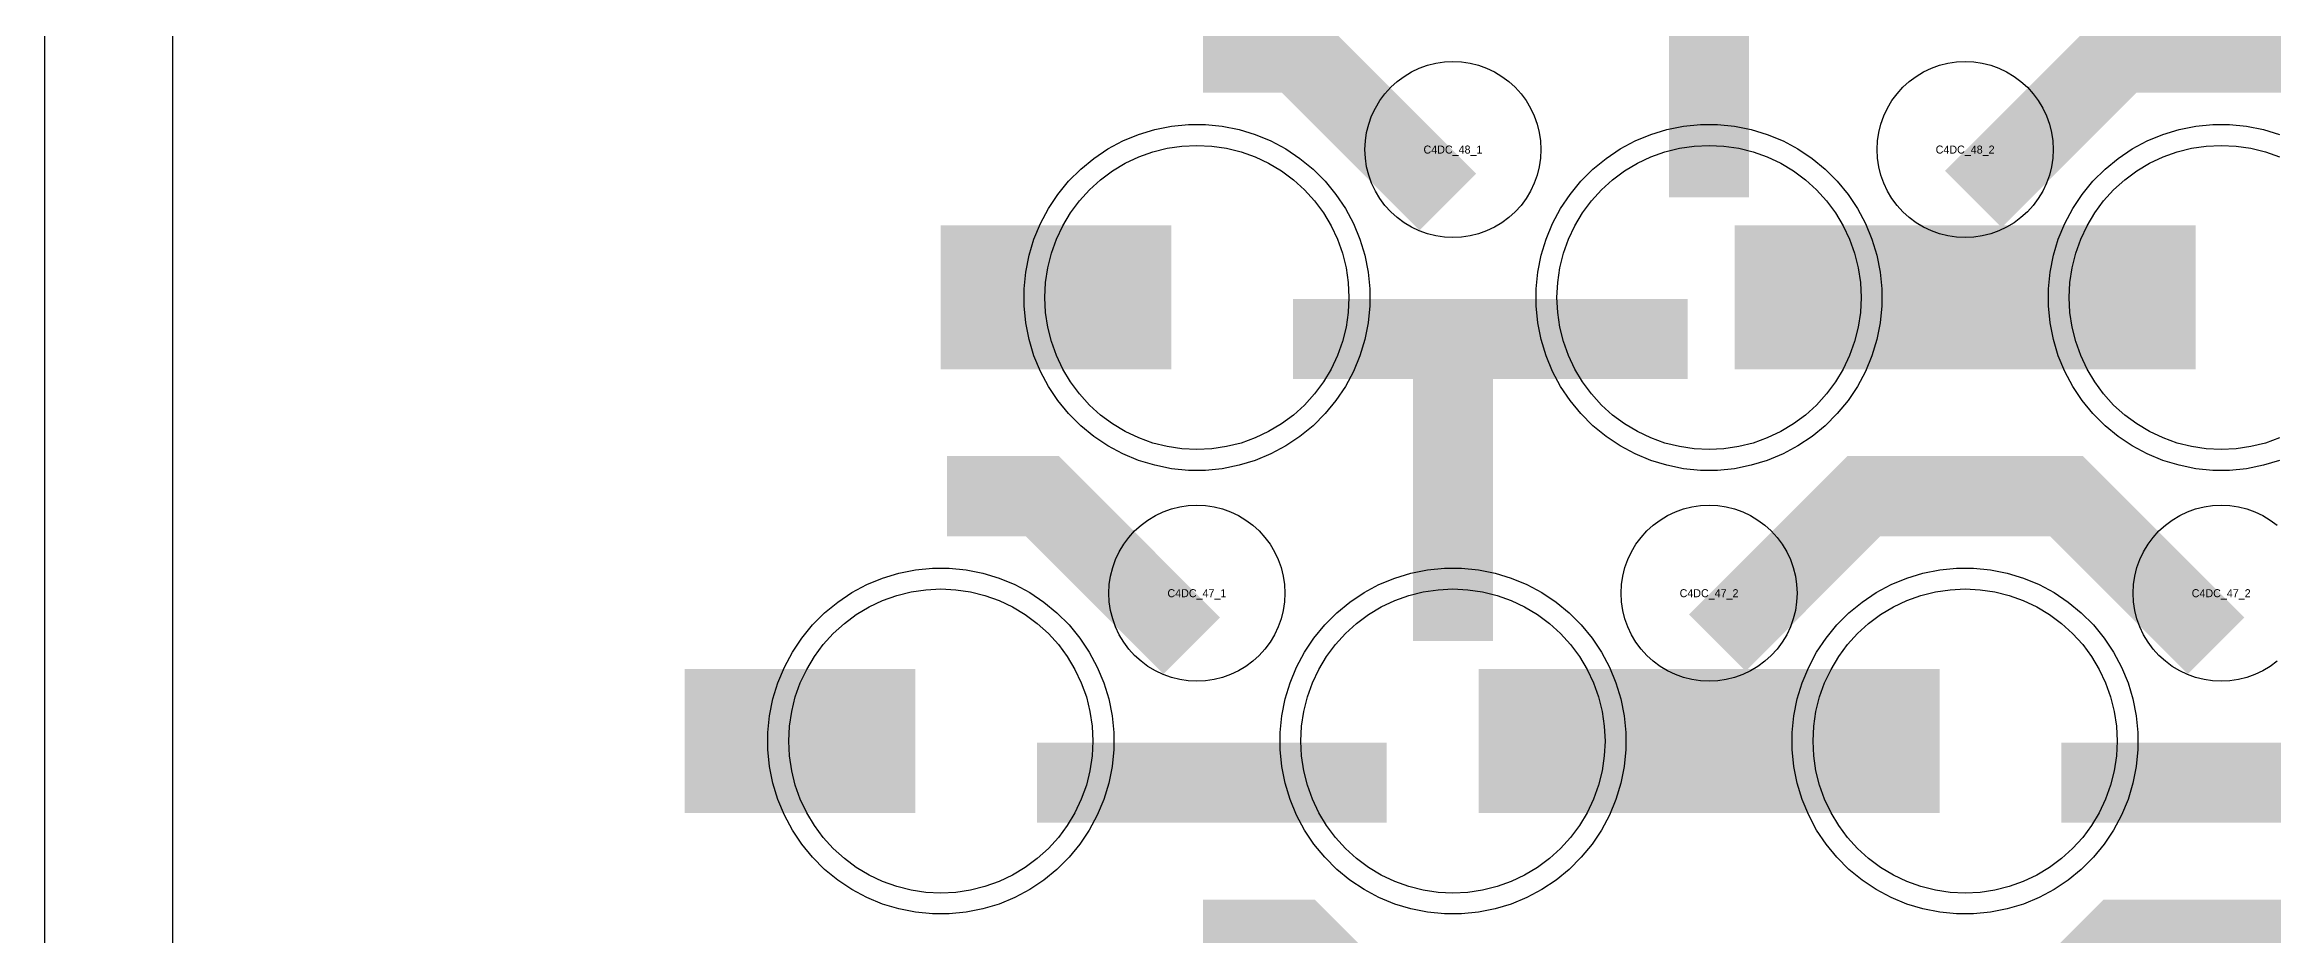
# Model space of a CAD drawing. Extents: x -11880 to 11880, y -14992 to 14992.
# Drawn here: x -11880 to -11184, y -8387 to -8110 of the extents above; entities that cross this region are included whole.
import ezdxf
from ezdxf.enums import TextEntityAlignment as Align

# ---------------------------------------------------------------- set-up
doc = ezdxf.new("R2010")
doc.units = 0
doc.header["$MEASUREMENT"] = 0
for name, color, linetype in [('GDS_775_DT_237', 138, 'CONTINUOUS'), ('OUTLINE', 30, 'CONTINUOUS'), ('RDL1_FS', 34, 'CONTINUOUS'), ('RDL_BS', 160, 'CONTINUOUS')]:
    doc.layers.add(name, color=color, linetype=linetype)

msp = doc.modelspace()

# ---------------------------------------------------------------- linework, layer by layer
at = {"layer": 'OUTLINE'}
for points in [[(-11880, -14992.5), (11880, -14992.5), (11880, 14992.5), (-11880, 14992.5)], [(-11840, -14952.5), (11840, -14952.5), (11840, 14952.5), (-11840, 14952.5)]]:
    msp.add_lwpolyline(points, close=True, dxfattribs=at)
at = {"layer": 'RDL1_FS'}
for points in [[(-11520, -8235.999), (-11524.657, -8235.77), (-11529.268, -8235.086), (-11533.791, -8233.954), (-11538.181, -8232.382), (-11542.395, -8230.39), (-11546.395, -8227.992), (-11550.14, -8225.214), (-11553.594, -8222.084), (-11556.724, -8218.63), (-11559.502, -8214.885), (-11561.9, -8210.885), (-11563.892, -8206.671), (-11565.464, -8202.281), (-11566.596, -8197.758), (-11567.28, -8193.147), (-11567.509, -8188.49), (-11567.28, -8183.833), (-11566.596, -8179.222), (-11565.464, -8174.699), (-11563.892, -8170.309), (-11561.9, -8166.095), (-11559.502, -8162.095), (-11556.724, -8158.35), (-11553.594, -8154.896), (-11550.14, -8151.766), (-11546.395, -8148.988), (-11542.395, -8146.59), (-11538.181, -8144.598), (-11533.791, -8143.026), (-11529.268, -8141.894), (-11524.657, -8141.21), (-11520, -8140.981), (-11515.343, -8141.21), (-11510.732, -8141.894), (-11506.209, -8143.026), (-11501.819, -8144.598), (-11497.605, -8146.59), (-11493.605, -8148.988), (-11489.86, -8151.766), (-11486.406, -8154.896), (-11483.276, -8158.35), (-11480.498, -8162.095), (-11478.1, -8166.095), (-11476.108, -8170.309), (-11474.536, -8174.699), (-11473.404, -8179.222), (-11472.72, -8183.833), (-11472.491, -8188.49), (-11472.72, -8193.147), (-11473.404, -8197.758), (-11474.536, -8202.281), (-11476.108, -8206.671), (-11478.1, -8210.885), (-11480.498, -8214.885), (-11483.276, -8218.63), (-11486.406, -8222.084), (-11489.86, -8225.214), (-11493.605, -8227.992), (-11497.605, -8230.39), (-11501.819, -8232.382), (-11506.209, -8233.954), (-11510.732, -8235.086), (-11515.343, -8235.77)], [(-11360, -8235.999), (-11364.657, -8235.77), (-11369.268, -8235.086), (-11373.791, -8233.954), (-11378.181, -8232.382), (-11382.395, -8230.39), (-11386.395, -8227.992), (-11390.14, -8225.214), (-11393.594, -8222.084), (-11396.724, -8218.63), (-11399.502, -8214.885), (-11401.9, -8210.885), (-11403.892, -8206.671), (-11405.464, -8202.281), (-11406.596, -8197.758), (-11407.28, -8193.147), (-11407.509, -8188.49), (-11407.28, -8183.833), (-11406.596, -8179.222), (-11405.464, -8174.699), (-11403.892, -8170.309), (-11401.9, -8166.095), (-11399.502, -8162.095), (-11396.724, -8158.35), (-11393.594, -8154.896), (-11390.14, -8151.766), (-11386.395, -8148.988), (-11382.395, -8146.59), (-11378.181, -8144.598), (-11373.791, -8143.026), (-11369.268, -8141.894), (-11364.657, -8141.21), (-11360, -8140.981), (-11355.343, -8141.21), (-11350.732, -8141.894), (-11346.209, -8143.026), (-11341.819, -8144.598), (-11337.605, -8146.59), (-11333.605, -8148.988), (-11329.86, -8151.766), (-11326.406, -8154.896), (-11323.276, -8158.35), (-11320.498, -8162.095), (-11318.1, -8166.095), (-11316.108, -8170.309), (-11314.536, -8174.699), (-11313.404, -8179.222), (-11312.72, -8183.833), (-11312.491, -8188.49), (-11312.72, -8193.147), (-11313.404, -8197.758), (-11314.536, -8202.281), (-11316.108, -8206.671), (-11318.1, -8210.885), (-11320.498, -8214.885), (-11323.276, -8218.63), (-11326.406, -8222.084), (-11329.86, -8225.214), (-11333.605, -8227.992), (-11337.605, -8230.39), (-11341.819, -8232.382), (-11346.209, -8233.954), (-11350.732, -8235.086), (-11355.343, -8235.77)], [(-11600, -8374.564), (-11604.657, -8374.335), (-11609.268, -8373.651), (-11613.791, -8372.519), (-11618.181, -8370.947), (-11622.395, -8368.955), (-11626.395, -8366.557), (-11630.14, -8363.779), (-11633.594, -8360.649), (-11636.724, -8357.195), (-11639.502, -8353.45), (-11641.9, -8349.45), (-11643.892, -8345.236), (-11645.464, -8340.846), (-11646.596, -8336.323), (-11647.28, -8331.712), (-11647.509, -8327.055), (-11647.28, -8322.398), (-11646.596, -8317.787), (-11645.464, -8313.264), (-11643.892, -8308.874), (-11641.9, -8304.66), (-11639.502, -8300.66), (-11636.724, -8296.915), (-11633.594, -8293.461), (-11630.14, -8290.331), (-11626.395, -8287.553), (-11622.395, -8285.155), (-11618.181, -8283.163), (-11613.791, -8281.591), (-11609.268, -8280.459), (-11604.657, -8279.775), (-11600, -8279.546), (-11595.343, -8279.775), (-11590.732, -8280.459), (-11586.209, -8281.591), (-11581.819, -8283.163), (-11577.605, -8285.155), (-11573.605, -8287.553), (-11569.86, -8290.331), (-11566.406, -8293.461), (-11563.276, -8296.915), (-11560.498, -8300.66), (-11558.1, -8304.66), (-11556.108, -8308.874), (-11554.536, -8313.264), (-11553.404, -8317.787), (-11552.72, -8322.398), (-11552.491, -8327.055), (-11552.72, -8331.712), (-11553.404, -8336.323), (-11554.536, -8340.846), (-11556.108, -8345.236), (-11558.1, -8349.45), (-11560.498, -8353.45), (-11563.276, -8357.195), (-11566.406, -8360.649), (-11569.86, -8363.779), (-11573.605, -8366.557), (-11577.605, -8368.955), (-11581.819, -8370.947), (-11586.209, -8372.519), (-11590.732, -8373.651), (-11595.343, -8374.335)], [(-11440, -8374.564), (-11444.657, -8374.335), (-11449.268, -8373.651), (-11453.791, -8372.519), (-11458.181, -8370.947), (-11462.395, -8368.955), (-11466.395, -8366.557), (-11470.14, -8363.779), (-11473.594, -8360.649), (-11476.724, -8357.195), (-11479.502, -8353.45), (-11481.9, -8349.45), (-11483.892, -8345.236), (-11485.464, -8340.846), (-11486.596, -8336.323), (-11487.28, -8331.712), (-11487.509, -8327.055), (-11487.28, -8322.398), (-11486.596, -8317.787), (-11485.464, -8313.264), (-11483.892, -8308.874), (-11481.9, -8304.66), (-11479.502, -8300.66), (-11476.724, -8296.915), (-11473.594, -8293.461), (-11470.14, -8290.331), (-11466.395, -8287.553), (-11462.395, -8285.155), (-11458.181, -8283.163), (-11453.791, -8281.591), (-11449.268, -8280.459), (-11444.657, -8279.775), (-11440, -8279.546), (-11435.343, -8279.775), (-11430.732, -8280.459), (-11426.209, -8281.591), (-11421.819, -8283.163), (-11417.605, -8285.155), (-11413.605, -8287.553), (-11409.86, -8290.331), (-11406.406, -8293.461), (-11403.276, -8296.915), (-11400.498, -8300.66), (-11398.1, -8304.66), (-11396.108, -8308.874), (-11394.536, -8313.264), (-11393.404, -8317.787), (-11392.72, -8322.398), (-11392.491, -8327.055), (-11392.72, -8331.712), (-11393.404, -8336.323), (-11394.536, -8340.846), (-11396.108, -8345.236), (-11398.1, -8349.45), (-11400.498, -8353.45), (-11403.276, -8357.195), (-11406.406, -8360.649), (-11409.86, -8363.779), (-11413.605, -8366.557), (-11417.605, -8368.955), (-11421.819, -8370.947), (-11426.209, -8372.519), (-11430.732, -8373.651), (-11435.343, -8374.335)], [(-11280, -8374.564), (-11284.657, -8374.335), (-11289.268, -8373.651), (-11293.791, -8372.519), (-11298.181, -8370.947), (-11302.395, -8368.955), (-11306.395, -8366.557), (-11310.14, -8363.779), (-11313.594, -8360.649), (-11316.724, -8357.195), (-11319.502, -8353.45), (-11321.9, -8349.45), (-11323.892, -8345.236), (-11325.464, -8340.846), (-11326.596, -8336.323), (-11327.28, -8331.712), (-11327.509, -8327.055), (-11327.28, -8322.398), (-11326.596, -8317.787), (-11325.464, -8313.264), (-11323.892, -8308.874), (-11321.9, -8304.66), (-11319.502, -8300.66), (-11316.724, -8296.915), (-11313.594, -8293.461), (-11310.14, -8290.331), (-11306.395, -8287.553), (-11302.395, -8285.155), (-11298.181, -8283.163), (-11293.791, -8281.591), (-11289.268, -8280.459), (-11284.657, -8279.775), (-11280, -8279.546), (-11275.343, -8279.775), (-11270.732, -8280.459), (-11266.209, -8281.591), (-11261.819, -8283.163), (-11257.605, -8285.155), (-11253.605, -8287.553), (-11249.86, -8290.331), (-11246.406, -8293.461), (-11243.276, -8296.915), (-11240.498, -8300.66), (-11238.1, -8304.66), (-11236.108, -8308.874), (-11234.536, -8313.264), (-11233.404, -8317.787), (-11232.72, -8322.398), (-11232.491, -8327.055), (-11232.72, -8331.712), (-11233.404, -8336.323), (-11234.536, -8340.846), (-11236.108, -8345.236), (-11238.1, -8349.45), (-11240.498, -8353.45), (-11243.276, -8357.195), (-11246.406, -8360.649), (-11249.86, -8363.779), (-11253.605, -8366.557), (-11257.605, -8368.955), (-11261.819, -8370.947), (-11266.209, -8372.519), (-11270.732, -8373.651), (-11275.343, -8374.335)]]:
    msp.add_lwpolyline(points, close=True, dxfattribs=at)
msp.add_lwpolyline([(-11181.819, -8232.382), (-11186.209, -8233.954), (-11190.732, -8235.086), (-11195.343, -8235.77), (-11200, -8235.999), (-11204.657, -8235.77), (-11209.268, -8235.086), (-11213.791, -8233.954), (-11218.181, -8232.382), (-11222.395, -8230.39), (-11226.395, -8227.992), (-11230.14, -8225.214), (-11233.594, -8222.084), (-11236.724, -8218.63), (-11239.502, -8214.885), (-11241.9, -8210.885), (-11243.892, -8206.671), (-11245.464, -8202.281), (-11246.596, -8197.758), (-11247.28, -8193.147), (-11247.509, -8188.49), (-11247.28, -8183.833), (-11246.596, -8179.222), (-11245.464, -8174.699), (-11243.892, -8170.309), (-11241.9, -8166.095), (-11239.502, -8162.095), (-11236.724, -8158.35), (-11233.594, -8154.896), (-11230.14, -8151.766), (-11226.395, -8148.988), (-11222.395, -8146.59), (-11218.181, -8144.598), (-11213.791, -8143.026), (-11209.268, -8141.894), (-11204.657, -8141.21), (-11200, -8140.981), (-11195.343, -8141.21), (-11190.732, -8141.894), (-11186.209, -8143.026), (-11181.819, -8144.598)], dxfattribs=at)
for points in [[(-11599.998, -8188.49, 45, 45, 0), (-11527.998, -8188.49, 45, 45, 0)], [(-11351.998, -8188.49, 45, 45, 0), (-11279.998, -8188.49, 45, 45, 0)], [(-11279.998, -8188.49, 45, 45, 0), (-11207.998, -8188.49, 45, 45, 0)], [(-11679.998, -8327.055, 45, 45, 0), (-11607.998, -8327.055, 45, 45, 0)], [(-11431.998, -8327.055, 45, 45, 0), (-11359.998, -8327.055, 45, 45, 0)], [(-11359.998, -8327.055, 45, 45, 0), (-11287.998, -8327.055, 45, 45, 0)]]:
    msp.add_lwpolyline(points, format="xyseb", dxfattribs=at)
at = {"layer": 'RDL_BS'}
for points in [[(-11360, -8157.225, 25, 25, 0), (-11360, -8050.448, 25, 25, 0)], [(-11360, -8157.225, 25, 25, 0), (-11360, -8050.448, 25, 25, 0)], [(-11441.599, -8158.703, 25, 25, 0), (-11488.313, -8111.989, 25, 25, 0), (-11518.071, -8111.989, 25, 25, 0)], [(-11277.438, -8157.804, 25, 25, 0), (-11231.623, -8111.989, 25, 25, 0), (-11198.07, -8111.989, 25, 25, 0)], [(-11121.599, -8158.703, 25, 25, 0), (-11168.313, -8111.989, 25, 25, 0), (-11198.071, -8111.989, 25, 25, 0)], [(-11440, -8295.79, 25, 25, 0), (-11440, -8189.013, 25, 25, 0)], [(-11440, -8295.79, 25, 25, 0), (-11440, -8189.013, 25, 25, 0)], [(-11489.984, -8201.503, 25, 25, 0), (-11380.719, -8201.503, 25, 25, 0)], [(-11452.5, -8201.513, 25, 25, 0), (-11387.833, -8201.513, 25, 25, 0)], [(-11452.5, -8201.513, 25, 25, 0), (-11366.667, -8201.513, 25, 25, 0)], [(-11521.599, -8297.268, 25, 25, 0), (-11568.313, -8250.554, 25, 25, 0), (-11598.071, -8250.554, 25, 25, 0)], [(-11357.438, -8296.369, 25, 25, 0), (-11311.623, -8250.554, 25, 25, 0), (-11278.07, -8250.554, 25, 25, 0)], [(-11201.599, -8297.268, 25, 25, 0), (-11248.313, -8250.554, 25, 25, 0), (-11278.071, -8250.554, 25, 25, 0)], [(-11569.984, -8340.068, 25, 25, 0), (-11460.719, -8340.068, 25, 25, 0)], [(-11249.984, -8340.068, 25, 25, 0), (-11140.719, -8340.068, 25, 25, 0)], [(-11441.599, -8435.828, 25, 25, 0), (-11488.313, -8389.114, 25, 25, 0), (-11518.071, -8389.114, 25, 25, 0)], [(-11277.438, -8434.929, 25, 25, 0), (-11231.623, -8389.114, 25, 25, 0), (-11198.07, -8389.114, 25, 25, 0)], [(-11121.599, -8435.828, 25, 25, 0), (-11168.313, -8389.114, 25, 25, 0), (-11198.071, -8389.114, 25, 25, 0)]]:
    msp.add_lwpolyline(points, format="xyseb", dxfattribs=at)
for points in [[(-11440, -8169.796), (-11442.693, -8169.664), (-11445.365, -8169.268), (-11447.984, -8168.611), (-11450.519, -8167.704), (-11452.956, -8166.552), (-11455.28, -8165.159), (-11457.443, -8163.556), (-11459.442, -8161.744), (-11461.254, -8159.745), (-11462.857, -8157.582), (-11464.25, -8155.258), (-11465.402, -8152.821), (-11466.309, -8150.286), (-11466.966, -8147.667), (-11467.362, -8144.995), (-11467.494, -8142.302), (-11467.362, -8139.609), (-11466.966, -8136.937), (-11466.309, -8134.318), (-11465.402, -8131.783), (-11464.25, -8129.346), (-11462.857, -8127.022), (-11461.254, -8124.859), (-11459.442, -8122.86), (-11457.443, -8121.048), (-11455.28, -8119.445), (-11452.956, -8118.052), (-11450.519, -8116.9), (-11447.984, -8115.993), (-11445.365, -8115.336), (-11442.693, -8114.94), (-11440, -8114.808), (-11437.307, -8114.94), (-11434.635, -8115.336), (-11432.016, -8115.993), (-11429.481, -8116.9), (-11427.044, -8118.052), (-11424.72, -8119.445), (-11422.557, -8121.048), (-11420.558, -8122.86), (-11418.746, -8124.859), (-11417.143, -8127.022), (-11415.75, -8129.346), (-11414.598, -8131.783), (-11413.691, -8134.318), (-11413.034, -8136.937), (-11412.638, -8139.609), (-11412.506, -8142.302), (-11412.638, -8144.995), (-11413.034, -8147.667), (-11413.691, -8150.286), (-11414.598, -8152.821), (-11415.75, -8155.258), (-11417.143, -8157.582), (-11418.746, -8159.745), (-11420.558, -8161.744), (-11422.557, -8163.556), (-11424.72, -8165.159), (-11427.044, -8166.552), (-11429.481, -8167.704), (-11432.016, -8168.611), (-11434.635, -8169.268), (-11437.307, -8169.664)], [(-11280, -8169.796), (-11282.693, -8169.664), (-11285.365, -8169.268), (-11287.984, -8168.611), (-11290.519, -8167.704), (-11292.956, -8166.552), (-11295.28, -8165.159), (-11297.443, -8163.556), (-11299.442, -8161.744), (-11301.254, -8159.745), (-11302.857, -8157.582), (-11304.25, -8155.258), (-11305.402, -8152.821), (-11306.309, -8150.286), (-11306.966, -8147.667), (-11307.362, -8144.995), (-11307.494, -8142.302), (-11307.362, -8139.609), (-11306.966, -8136.937), (-11306.309, -8134.318), (-11305.402, -8131.783), (-11304.25, -8129.346), (-11302.857, -8127.022), (-11301.254, -8124.859), (-11299.442, -8122.86), (-11297.443, -8121.048), (-11295.28, -8119.445), (-11292.956, -8118.052), (-11290.519, -8116.9), (-11287.984, -8115.993), (-11285.365, -8115.336), (-11282.693, -8114.94), (-11280, -8114.808), (-11277.307, -8114.94), (-11274.635, -8115.336), (-11272.016, -8115.993), (-11269.481, -8116.9), (-11267.044, -8118.052), (-11264.72, -8119.445), (-11262.557, -8121.048), (-11260.558, -8122.86), (-11258.746, -8124.859), (-11257.143, -8127.022), (-11255.75, -8129.346), (-11254.598, -8131.783), (-11253.691, -8134.318), (-11253.034, -8136.937), (-11252.638, -8139.609), (-11252.506, -8142.302), (-11252.638, -8144.995), (-11253.034, -8147.667), (-11253.691, -8150.286), (-11254.598, -8152.821), (-11255.75, -8155.258), (-11257.143, -8157.582), (-11258.746, -8159.745), (-11260.558, -8161.744), (-11262.557, -8163.556), (-11264.72, -8165.159), (-11267.044, -8166.552), (-11269.481, -8167.704), (-11272.016, -8168.611), (-11274.635, -8169.268), (-11277.307, -8169.664)], [(-11522.644, -8242.49), (-11527.938, -8241.973), (-11533.165, -8240.927), (-11538.205, -8239.396), (-11543.115, -8237.365), (-11547.777, -8234.873), (-11552.191, -8231.926), (-11556.292, -8228.564), (-11560.074, -8224.782), (-11563.436, -8220.681), (-11566.383, -8216.267), (-11568.875, -8211.605), (-11570.906, -8206.695), (-11572.437, -8201.655), (-11573.483, -8196.428), (-11574, -8191.134), (-11574, -8185.846), (-11573.483, -8180.552), (-11572.437, -8175.325), (-11570.906, -8170.285), (-11568.875, -8165.375), (-11566.383, -8160.713), (-11563.436, -8156.299), (-11560.074, -8152.198), (-11556.292, -8148.416), (-11552.191, -8145.054), (-11547.777, -8142.107), (-11543.115, -8139.615), (-11538.205, -8137.584), (-11533.165, -8136.053), (-11527.938, -8135.007), (-11522.644, -8134.49), (-11517.356, -8134.49), (-11512.062, -8135.007), (-11506.835, -8136.053), (-11501.795, -8137.584), (-11496.885, -8139.615), (-11492.223, -8142.107), (-11487.809, -8145.054), (-11483.708, -8148.416), (-11479.926, -8152.198), (-11476.564, -8156.299), (-11473.617, -8160.713), (-11471.125, -8165.375), (-11469.094, -8170.285), (-11467.563, -8175.325), (-11466.517, -8180.552), (-11466, -8185.846), (-11466, -8191.134), (-11466.517, -8196.428), (-11467.563, -8201.655), (-11469.094, -8206.695), (-11471.125, -8211.605), (-11473.617, -8216.267), (-11476.564, -8220.681), (-11479.926, -8224.782), (-11483.708, -8228.564), (-11487.809, -8231.926), (-11492.223, -8234.873), (-11496.885, -8237.365), (-11501.795, -8239.396), (-11506.835, -8240.927), (-11512.062, -8241.973), (-11517.356, -8242.49)], [(-11362.644, -8242.49), (-11367.938, -8241.973), (-11373.165, -8240.927), (-11378.205, -8239.396), (-11383.115, -8237.365), (-11387.777, -8234.873), (-11392.191, -8231.926), (-11396.292, -8228.564), (-11400.074, -8224.782), (-11403.436, -8220.681), (-11406.383, -8216.267), (-11408.875, -8211.605), (-11410.906, -8206.695), (-11412.437, -8201.655), (-11413.483, -8196.428), (-11414, -8191.134), (-11414, -8185.846), (-11413.483, -8180.552), (-11412.437, -8175.325), (-11410.906, -8170.285), (-11408.875, -8165.375), (-11406.383, -8160.713), (-11403.436, -8156.299), (-11400.074, -8152.198), (-11396.292, -8148.416), (-11392.191, -8145.054), (-11387.777, -8142.107), (-11383.115, -8139.615), (-11378.205, -8137.584), (-11373.165, -8136.053), (-11367.938, -8135.007), (-11362.644, -8134.49), (-11357.356, -8134.49), (-11352.062, -8135.007), (-11346.835, -8136.053), (-11341.795, -8137.584), (-11336.885, -8139.615), (-11332.223, -8142.107), (-11327.809, -8145.054), (-11323.708, -8148.416), (-11319.926, -8152.198), (-11316.564, -8156.299), (-11313.617, -8160.713), (-11311.125, -8165.375), (-11309.094, -8170.285), (-11307.563, -8175.325), (-11306.517, -8180.552), (-11306, -8185.846), (-11306, -8191.134), (-11306.517, -8196.428), (-11307.563, -8201.655), (-11309.094, -8206.695), (-11311.125, -8211.605), (-11313.617, -8216.267), (-11316.564, -8220.681), (-11319.926, -8224.782), (-11323.708, -8228.564), (-11327.809, -8231.926), (-11332.223, -8234.873), (-11336.885, -8237.365), (-11341.795, -8239.396), (-11346.835, -8240.927), (-11352.062, -8241.973), (-11357.356, -8242.49)], [(-11520, -8308.361), (-11522.693, -8308.229), (-11525.365, -8307.833), (-11527.984, -8307.176), (-11530.519, -8306.269), (-11532.956, -8305.117), (-11535.28, -8303.724), (-11537.443, -8302.121), (-11539.442, -8300.309), (-11541.254, -8298.31), (-11542.857, -8296.147), (-11544.25, -8293.823), (-11545.402, -8291.386), (-11546.309, -8288.851), (-11546.966, -8286.232), (-11547.362, -8283.56), (-11547.494, -8280.867), (-11547.362, -8278.174), (-11546.966, -8275.502), (-11546.309, -8272.883), (-11545.402, -8270.348), (-11544.25, -8267.911), (-11542.857, -8265.587), (-11541.254, -8263.424), (-11539.442, -8261.425), (-11537.443, -8259.613), (-11535.28, -8258.01), (-11532.956, -8256.617), (-11530.519, -8255.465), (-11527.984, -8254.558), (-11525.365, -8253.901), (-11522.693, -8253.505), (-11520, -8253.373), (-11517.307, -8253.505), (-11514.635, -8253.901), (-11512.016, -8254.558), (-11509.481, -8255.465), (-11507.044, -8256.617), (-11504.72, -8258.01), (-11502.557, -8259.613), (-11500.558, -8261.425), (-11498.746, -8263.424), (-11497.143, -8265.587), (-11495.75, -8267.911), (-11494.598, -8270.348), (-11493.691, -8272.883), (-11493.034, -8275.502), (-11492.638, -8278.174), (-11492.506, -8280.867), (-11492.638, -8283.56), (-11493.034, -8286.232), (-11493.691, -8288.851), (-11494.598, -8291.386), (-11495.75, -8293.823), (-11497.143, -8296.147), (-11498.746, -8298.31), (-11500.558, -8300.309), (-11502.557, -8302.121), (-11504.72, -8303.724), (-11507.044, -8305.117), (-11509.481, -8306.269), (-11512.016, -8307.176), (-11514.635, -8307.833), (-11517.307, -8308.229)], [(-11360, -8308.361), (-11362.693, -8308.229), (-11365.365, -8307.833), (-11367.984, -8307.176), (-11370.519, -8306.269), (-11372.956, -8305.117), (-11375.28, -8303.724), (-11377.443, -8302.121), (-11379.442, -8300.309), (-11381.254, -8298.31), (-11382.857, -8296.147), (-11384.25, -8293.823), (-11385.402, -8291.386), (-11386.309, -8288.851), (-11386.966, -8286.232), (-11387.362, -8283.56), (-11387.494, -8280.867), (-11387.362, -8278.174), (-11386.966, -8275.502), (-11386.309, -8272.883), (-11385.402, -8270.348), (-11384.25, -8267.911), (-11382.857, -8265.587), (-11381.254, -8263.424), (-11379.442, -8261.425), (-11377.443, -8259.613), (-11375.28, -8258.01), (-11372.956, -8256.617), (-11370.519, -8255.465), (-11367.984, -8254.558), (-11365.365, -8253.901), (-11362.693, -8253.505), (-11360, -8253.373), (-11357.307, -8253.505), (-11354.635, -8253.901), (-11352.016, -8254.558), (-11349.481, -8255.465), (-11347.044, -8256.617), (-11344.72, -8258.01), (-11342.557, -8259.613), (-11340.558, -8261.425), (-11338.746, -8263.424), (-11337.143, -8265.587), (-11335.75, -8267.911), (-11334.598, -8270.348), (-11333.691, -8272.883), (-11333.034, -8275.502), (-11332.638, -8278.174), (-11332.506, -8280.867), (-11332.638, -8283.56), (-11333.034, -8286.232), (-11333.691, -8288.851), (-11334.598, -8291.386), (-11335.75, -8293.823), (-11337.143, -8296.147), (-11338.746, -8298.31), (-11340.558, -8300.309), (-11342.557, -8302.121), (-11344.72, -8303.724), (-11347.044, -8305.117), (-11349.481, -8306.269), (-11352.016, -8307.176), (-11354.635, -8307.833), (-11357.307, -8308.229)], [(-11602.644, -8381.055), (-11607.938, -8380.538), (-11613.165, -8379.492), (-11618.205, -8377.961), (-11623.115, -8375.93), (-11627.777, -8373.438), (-11632.191, -8370.491), (-11636.292, -8367.129), (-11640.074, -8363.347), (-11643.436, -8359.246), (-11646.383, -8354.832), (-11648.875, -8350.17), (-11650.906, -8345.26), (-11652.437, -8340.22), (-11653.483, -8334.993), (-11654, -8329.699), (-11654, -8324.411), (-11653.483, -8319.117), (-11652.437, -8313.89), (-11650.906, -8308.85), (-11648.875, -8303.94), (-11646.383, -8299.278), (-11643.436, -8294.864), (-11640.074, -8290.763), (-11636.292, -8286.981), (-11632.191, -8283.619), (-11627.777, -8280.672), (-11623.115, -8278.18), (-11618.205, -8276.149), (-11613.165, -8274.618), (-11607.938, -8273.572), (-11602.644, -8273.055), (-11597.356, -8273.055), (-11592.062, -8273.572), (-11586.835, -8274.618), (-11581.795, -8276.149), (-11576.885, -8278.18), (-11572.223, -8280.672), (-11567.809, -8283.619), (-11563.708, -8286.981), (-11559.926, -8290.763), (-11556.564, -8294.864), (-11553.617, -8299.278), (-11551.125, -8303.94), (-11549.094, -8308.85), (-11547.563, -8313.89), (-11546.517, -8319.117), (-11546, -8324.411), (-11546, -8329.699), (-11546.517, -8334.993), (-11547.563, -8340.22), (-11549.094, -8345.26), (-11551.125, -8350.17), (-11553.617, -8354.832), (-11556.564, -8359.246), (-11559.926, -8363.347), (-11563.708, -8367.129), (-11567.809, -8370.491), (-11572.223, -8373.438), (-11576.885, -8375.93), (-11581.795, -8377.961), (-11586.835, -8379.492), (-11592.062, -8380.538), (-11597.356, -8381.055)], [(-11442.644, -8381.055), (-11447.938, -8380.538), (-11453.165, -8379.492), (-11458.205, -8377.961), (-11463.115, -8375.93), (-11467.777, -8373.438), (-11472.191, -8370.491), (-11476.292, -8367.129), (-11480.074, -8363.347), (-11483.436, -8359.246), (-11486.383, -8354.832), (-11488.875, -8350.17), (-11490.906, -8345.26), (-11492.437, -8340.22), (-11493.483, -8334.993), (-11494, -8329.699), (-11494, -8324.411), (-11493.483, -8319.117), (-11492.437, -8313.89), (-11490.906, -8308.85), (-11488.875, -8303.94), (-11486.383, -8299.278), (-11483.436, -8294.864), (-11480.074, -8290.763), (-11476.292, -8286.981), (-11472.191, -8283.619), (-11467.777, -8280.672), (-11463.115, -8278.18), (-11458.205, -8276.149), (-11453.165, -8274.618), (-11447.938, -8273.572), (-11442.644, -8273.055), (-11437.356, -8273.055), (-11432.062, -8273.572), (-11426.835, -8274.618), (-11421.795, -8276.149), (-11416.885, -8278.18), (-11412.223, -8280.672), (-11407.809, -8283.619), (-11403.708, -8286.981), (-11399.926, -8290.763), (-11396.564, -8294.864), (-11393.617, -8299.278), (-11391.125, -8303.94), (-11389.094, -8308.85), (-11387.563, -8313.89), (-11386.517, -8319.117), (-11386, -8324.411), (-11386, -8329.699), (-11386.517, -8334.993), (-11387.563, -8340.22), (-11389.094, -8345.26), (-11391.125, -8350.17), (-11393.617, -8354.832), (-11396.564, -8359.246), (-11399.926, -8363.347), (-11403.708, -8367.129), (-11407.809, -8370.491), (-11412.223, -8373.438), (-11416.885, -8375.93), (-11421.795, -8377.961), (-11426.835, -8379.492), (-11432.062, -8380.538), (-11437.356, -8381.055)], [(-11282.644, -8381.055), (-11287.938, -8380.538), (-11293.165, -8379.492), (-11298.205, -8377.961), (-11303.115, -8375.93), (-11307.777, -8373.438), (-11312.191, -8370.491), (-11316.292, -8367.129), (-11320.074, -8363.347), (-11323.436, -8359.246), (-11326.383, -8354.832), (-11328.875, -8350.17), (-11330.906, -8345.26), (-11332.437, -8340.22), (-11333.483, -8334.993), (-11334, -8329.699), (-11334, -8324.411), (-11333.483, -8319.117), (-11332.437, -8313.89), (-11330.906, -8308.85), (-11328.875, -8303.94), (-11326.383, -8299.278), (-11323.436, -8294.864), (-11320.074, -8290.763), (-11316.292, -8286.981), (-11312.191, -8283.619), (-11307.777, -8280.672), (-11303.115, -8278.18), (-11298.205, -8276.149), (-11293.165, -8274.618), (-11287.938, -8273.572), (-11282.644, -8273.055), (-11277.356, -8273.055), (-11272.062, -8273.572), (-11266.835, -8274.618), (-11261.795, -8276.149), (-11256.885, -8278.18), (-11252.223, -8280.672), (-11247.809, -8283.619), (-11243.708, -8286.981), (-11239.926, -8290.763), (-11236.564, -8294.864), (-11233.617, -8299.278), (-11231.125, -8303.94), (-11229.094, -8308.85), (-11227.563, -8313.89), (-11226.517, -8319.117), (-11226, -8324.411), (-11226, -8329.699), (-11226.517, -8334.993), (-11227.563, -8340.22), (-11229.094, -8345.26), (-11231.125, -8350.17), (-11233.617, -8354.832), (-11236.564, -8359.246), (-11239.926, -8363.347), (-11243.708, -8367.129), (-11247.809, -8370.491), (-11252.223, -8373.438), (-11256.885, -8375.93), (-11261.795, -8377.961), (-11266.835, -8379.492), (-11272.062, -8380.538), (-11277.356, -8381.055)]]:
    msp.add_lwpolyline(points, close=True, dxfattribs=at)
for points in [[(-11181.795, -8239.396), (-11186.835, -8240.927), (-11192.062, -8241.973), (-11197.356, -8242.49), (-11202.644, -8242.49), (-11207.938, -8241.973), (-11213.165, -8240.927), (-11218.205, -8239.396), (-11223.115, -8237.365), (-11227.777, -8234.873), (-11232.191, -8231.926), (-11236.292, -8228.564), (-11240.074, -8224.782), (-11243.436, -8220.681), (-11246.383, -8216.267), (-11248.875, -8211.605), (-11250.906, -8206.695), (-11252.437, -8201.655), (-11253.483, -8196.428), (-11254, -8191.134), (-11254, -8185.846), (-11253.483, -8180.552), (-11252.437, -8175.325), (-11250.906, -8170.285), (-11248.875, -8165.375), (-11246.383, -8160.713), (-11243.436, -8156.299), (-11240.074, -8152.198), (-11236.292, -8148.416), (-11232.191, -8145.054), (-11227.777, -8142.107), (-11223.115, -8139.615), (-11218.205, -8137.584), (-11213.165, -8136.053), (-11207.938, -8135.007), (-11202.644, -8134.49), (-11197.356, -8134.49), (-11192.062, -8135.007), (-11186.835, -8136.053), (-11181.795, -8137.584)], [(-11182.557, -8302.121), (-11184.72, -8303.724), (-11187.044, -8305.117), (-11189.481, -8306.269), (-11192.016, -8307.176), (-11194.635, -8307.833), (-11197.307, -8308.229), (-11200, -8308.361), (-11202.693, -8308.229), (-11205.365, -8307.833), (-11207.984, -8307.176), (-11210.519, -8306.269), (-11212.956, -8305.117), (-11215.28, -8303.724), (-11217.443, -8302.121), (-11219.442, -8300.309), (-11221.254, -8298.31), (-11222.857, -8296.147), (-11224.25, -8293.823), (-11225.402, -8291.386), (-11226.309, -8288.851), (-11226.966, -8286.232), (-11227.362, -8283.56), (-11227.494, -8280.867), (-11227.362, -8278.174), (-11226.966, -8275.502), (-11226.309, -8272.883), (-11225.402, -8270.348), (-11224.25, -8267.911), (-11222.857, -8265.587), (-11221.254, -8263.424), (-11219.442, -8261.425), (-11217.443, -8259.613), (-11215.28, -8258.01), (-11212.956, -8256.617), (-11210.519, -8255.465), (-11207.984, -8254.558), (-11205.365, -8253.901), (-11202.693, -8253.505), (-11200, -8253.373), (-11197.307, -8253.505), (-11194.635, -8253.901), (-11192.016, -8254.558), (-11189.481, -8255.465), (-11187.044, -8256.617), (-11184.72, -8258.01), (-11182.557, -8259.613)]]:
    msp.add_lwpolyline(points, dxfattribs=at)

# ---------------------------------------------------------------- texts
at = {"layer": 'GDS_775_DT_237'}
for s, p in [('C4DC_48_1', (-11440, -8142.302)), ('C4DC_48_1', (-11440, -8142.302)), ('C4DC_48_2', (-11280, -8142.302)), ('C4DC_48_2', (-11280, -8142.302)), ('C4DC_47_1', (-11520, -8280.867)), ('C4DC_47_1', (-11520, -8280.867)), ('C4DC_47_2', (-11360, -8280.867)), ('C4DC_47_2', (-11360, -8280.867)), ('C4DC_47_2', (-11200, -8280.867)), ('C4DC_47_2', (-11200, -8280.867))]:
    msp.add_text(s, height=2.5, dxfattribs=at).set_placement(p, align=Align.MIDDLE_CENTER)

doc.saveas('drawing.dxf')
